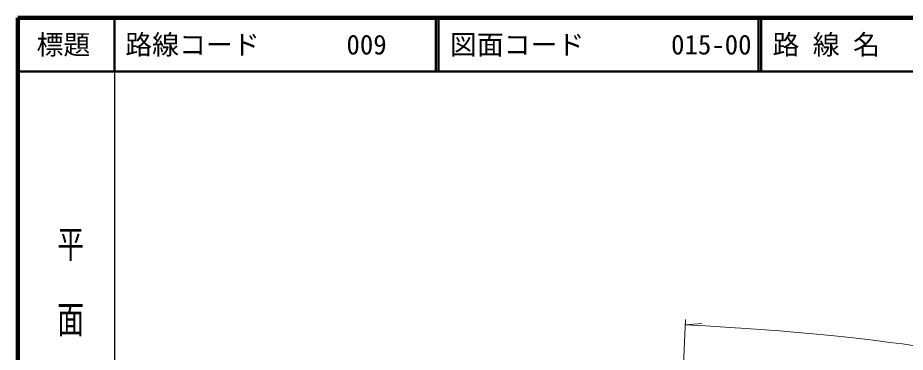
# Model space of a CAD drawing. Units: millimetres at full size, sheet at 1:1000; details may follow other scales. Extents: x 40000 to 680000, y 20000 to 380000.
# Drawn here: x 40000 to 205076, y 317764 to 380000 of the extents above; entities that cross this region are included whole.
import ezdxf
from ezdxf.enums import TextEntityAlignment as Align

# ---------------------------------------------------------------- set-up
doc = ezdxf.new("R2010")
doc.units = ezdxf.units.MM
doc.header["$LTSCALE"] = 1000
for name, color, linetype, lineweight in [('M-STR-HTXT', 7, 'Continuous', 13), ('M-TTL', 2, 'Continuous', 140), ('M-TTL-BAND', 7, 'Continuous', 25), ('M-TTL-LINE', 7, 'Continuous', 50)]:
    doc.layers.add(name, color=color, linetype=linetype, lineweight=lineweight)
doc.layers.add('M-TTL-TXT', color=7, linetype='Continuous')
doc.styles.add('@ＭＳ ゴシック', font='')
doc.styles.add('ＭＳ ゴシック', font='')
doc.styles.get('@ＭＳ ゴシック').set_extended_font_data('@MS Gothic')
doc.styles.get('ＭＳ ゴシック').set_extended_font_data('MS Gothic')

msp = doc.modelspace()

# ---------------------------------------------------------------- linework, layer by layer
at = {"layer": 'M-STR-HTXT'}
for p, q in [((163509, 307779), (164213, 323844)), ((164171, 322888), (167264, 323105))]:
    msp.add_line(p, q, dxfattribs=at)
msp.add_lwpolyline([(164171, 322888), (167958, 322666), (172430, 322366), (175508, 322166), (179003, 321933), (181681, 321722), (185052, 321466), (188645, 321155), (192449, 320765), (194849, 320509), (197586, 320175), (199576, 319965), (202201, 319609), (204582, 319320), (207317, 318920)], dxfattribs=at)
at = {"layer": 'M-TTL'}
for p, q in [((40000, 380000), (40000, 20000)), ((680000, 380000), (40000, 380000))]:
    msp.add_line(p, q, dxfattribs=at)
at = {"layer": 'M-TTL-BAND'}
msp.add_line((58000, 370000), (58000, 20000), dxfattribs=at)
at = {"layer": 'M-TTL-LINE'}
for p, q in [((58000, 380000), (58000, 370000)), ((117750, 380000), (117750, 370000)), ((118250, 380000), (118250, 370000)), ((177750, 380000), (177750, 370000)), ((178250, 380000), (178250, 370000)), ((40000, 370000), (680000, 370000))]:
    msp.add_line(p, q, dxfattribs=at)

# ---------------------------------------------------------------- texts
at = {"layer": 'M-TTL-BAND', "style": '@ＭＳ ゴシック', "width": 1.4}
msp.add_text('平  面  図', height=3666, rotation=270, dxfattribs=at).set_placement((49777, 306475), align=Align.MIDDLE_RIGHT)
at = {"layer": 'M-TTL-TXT', "style": 'ＭＳ ゴシック'}
msp.add_text('標題', height=3666, dxfattribs=at).set_placement((48500, 375000), align=Align.MIDDLE_CENTER)
for s, p in [('路線コード', (60000, 375000)), ('009', (101142, 375000)), ('図面コード', (120380, 375000)), ('015-00', (161521, 375000)), ('路 線 名', (180380, 375000))]:
    msp.add_text(s, height=3666, dxfattribs=at).set_placement(p, align=Align.MIDDLE_LEFT)

doc.saveas('drawing.dxf')
